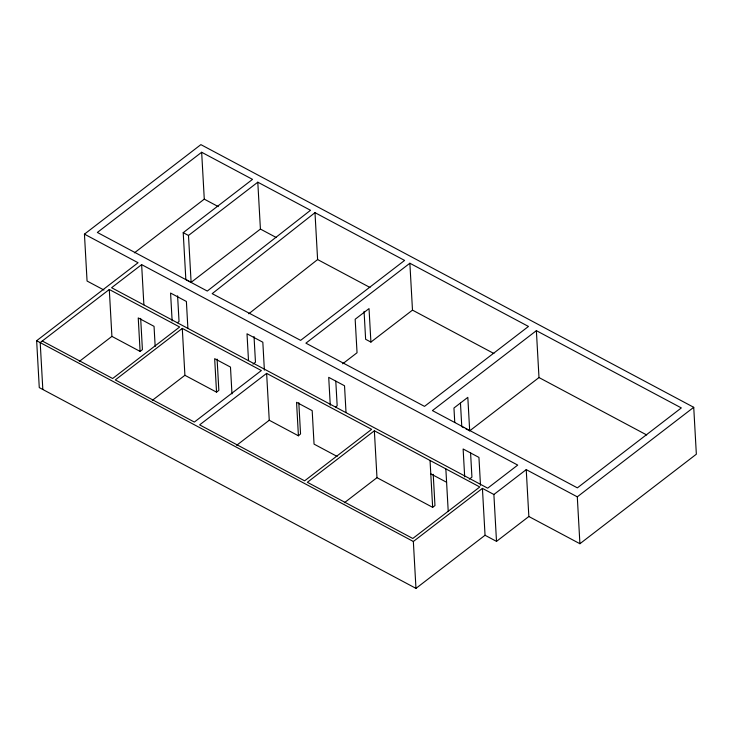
<?xml version="1.0" encoding="UTF-8"?>
<svg xmlns="http://www.w3.org/2000/svg" width="733" height="733" viewBox="0 0 733 733"><rect width="100%" height="100%" fill="white"/><g stroke="black" fill="none" stroke-linecap="round" stroke-linejoin="round"><path stroke-width="1.1" d="M266.629 373.363L199.633 424.874L304.626 480.839L371.631 429.327L266.629 373.363L269.249 420.247L298.423 435.796L300.548 433.927L298.807 402.664M314.988 212.662L212.167 293.658L300.631 340.359L404.598 260.426L314.988 212.662L317.609 259.555L248.762 313.779M103.949 290.03L87.062 281.032L84.442 234.148L200.879 144.63L693.73 407.31L696.35 454.203L579.913 543.721L528.85 516.508L526.23 469.624L577.292 496.837L579.913 543.721M201.657 152.262L97.352 232.453L207.292 291.056L310.508 210.279L257.796 182.187L188.491 235.467L191.111 282.352L185.843 279.548L183.213 232.663L252.528 179.374L201.657 152.262L204.278 199.147L134.432 252.839M485.044 535.264L496.507 541.375L493.886 494.491L482.424 488.38L485.044 535.264L415.968 588.37L39.27 387.601L36.65 340.708L138.07 262.735L84.442 234.148M42.285 341.01L112.653 378.512L179.658 327L109.29 289.498L40.205 342.604L42.826 389.498M141.634 264.631L111.599 287.721L487.692 488.178L517.727 465.089L141.634 264.631L143.879 304.818M79.311 361.442L111.911 336.383L109.29 289.498M191.111 282.352L260.417 229.072L257.796 182.187M111.911 336.383L140.104 351.419L142.413 349.641L140.672 318.379M177.386 322.749L179.035 321.485L177.597 295.811M182.288 328.411L115.292 379.923L194.355 422.061L261.36 370.55L182.288 328.411L184.908 375.296L152.317 400.355M184.908 375.296L216.537 392.155L218.846 390.377L217.105 359.115M252.995 364.118L255.469 362.221L254.03 336.548M409.866 263.239L305.899 343.163L424.508 406.375L528.466 326.451L409.866 263.239L412.487 310.123L370.907 342.091L365.63 339.287L364.072 311.378M236.658 445.307L269.249 420.247M342.668 363.806L357.044 352.747L355.166 319.258L369.029 308.602L370.907 342.091M335.522 407.035L337.171 405.77L335.796 381.215M374.361 430.784L307.365 482.296L412.789 538.48L479.785 486.978L374.361 430.784L376.982 477.669L344.391 502.728M536.373 330.665L432.415 410.59L577.366 487.857L681.333 407.924L536.373 330.665L538.993 377.55L469.688 430.839L465.73 428.732M376.982 477.669L432.653 507.337L434.962 505.568L433.221 474.306M469.331 479.144L471.933 477.146L470.559 452.582M415.968 588.37L413.348 541.485L482.424 488.38M493.886 494.491L526.23 469.624M496.507 541.375L528.85 516.508M577.292 496.837L693.73 407.31M204.278 199.147L218.242 206.587M260.417 229.072L276.332 237.547M317.609 259.555L369.963 287.455M412.487 310.123L493.905 353.517M538.993 377.55L646.708 434.962M183.213 232.663L188.491 235.467M463.76 427.678L461.781 426.624L460.471 403.177M430.784 473.848L446.599 482.277M337.125 456.43L314.054 444.125L312.185 410.636L296.553 402.307L298.423 435.796M36.65 340.708L413.348 541.485M480.5 485.319L478.942 457.41L463.128 448.981L464.685 476.89M469.688 430.839L467.819 397.35L453.956 408.006L454.762 422.52M445.847 468.882L448.22 511.304M430.033 460.452L432.653 507.337M346.022 412.56L344.528 385.769L328.714 377.339L330.271 405.248M264.384 370.128L262.826 342.219L247.012 333.799L248.505 360.59M231.976 393.887L230.483 367.086L214.668 358.666L216.537 392.155M187.886 328.274L186.393 301.483L170.578 293.053L172.136 320.962M155.167 346.443L154.049 326.35L138.235 317.92L140.104 351.419"/></g></svg>
